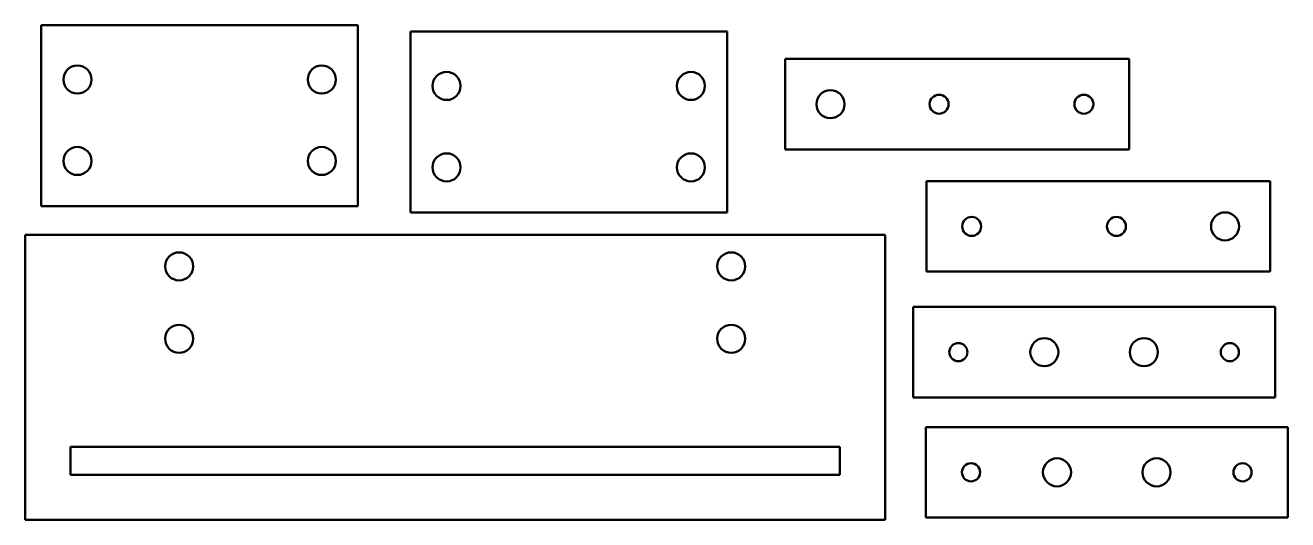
# Model space of a CAD drawing. Header units: millimetres. Extents: x 3 to 142, y 4 to 59.
import ezdxf

# ---------------------------------------------------------------- set-up
doc = ezdxf.new("R2010")
doc.units = ezdxf.units.MM
doc.layers.add('Visible (ISO)', color=7, linetype='Continuous', lineweight=50)

msp = doc.modelspace()

# ---------------------------------------------------------------- linework, layer by layer
at = {"layer": 'Visible (ISO)'}
for p, q in [((4.72, 58.92), (4.72, 38.92)), ((39.72, 58.92), (4.72, 58.92)), ((39.72, 38.92), (39.72, 58.92)), ((45.51, 58.21), (45.51, 38.21)), ((80.51, 58.21), (45.51, 58.21)), ((80.51, 38.21), (80.51, 58.21)), ((124.93, 55.19), (86.93, 55.19)), ((86.93, 55.19), (86.93, 45.19)), ((124.93, 45.19), (124.93, 55.19)), ((86.93, 45.19), (124.93, 45.19)), ((102.53, 41.69), (102.53, 31.69)), ((140.53, 41.69), (102.53, 41.69)), ((140.53, 31.69), (140.53, 41.69)), ((4.72, 38.92), (39.72, 38.92)), ((45.51, 38.21), (80.51, 38.21)), ((2.96, 35.77), (97.96, 35.77)), ((2.96, 4.27), (2.96, 35.77)), ((97.96, 4.27), (97.96, 35.77)), ((102.53, 31.69), (140.53, 31.69)), ((101.06, 27.79), (101.06, 17.79)), ((141.06, 27.79), (101.06, 27.79)), ((141.06, 17.79), (141.06, 27.79)), ((101.06, 17.79), (141.06, 17.79)), ((102.46, 14.51), (102.46, 4.51)), ((142.46, 14.51), (102.46, 14.51)), ((142.46, 4.51), (142.46, 14.51)), ((7.96, 9.22), (7.96, 12.32)), ((7.96, 12.32), (92.96, 12.32)), ((92.96, 12.32), (92.96, 9.22)), ((92.96, 9.22), (7.96, 9.22)), ((2.96, 4.27), (97.96, 4.27)), ((102.46, 4.51), (142.46, 4.51))]:
    msp.add_line(p, q, dxfattribs=at)
for centre, radius in [((8.72, 52.92), 1.55), ((35.72, 52.92), 1.55), ((49.51, 52.21), 1.55), ((76.51, 52.21), 1.55), ((91.93, 50.19), 1.55), ((103.93, 50.19), 1.05), ((119.93, 50.19), 1.05), ((8.72, 43.92), 1.55), ((35.72, 43.92), 1.55), ((49.51, 43.21), 1.55), ((76.51, 43.21), 1.55), ((107.53, 36.69), 1.05), ((123.53, 36.69), 1.05), ((135.53, 36.69), 1.55), ((19.96, 32.27), 1.55), ((80.96, 32.27), 1.55), ((19.96, 24.27), 1.55), ((80.96, 24.27), 1.55), ((106.06, 22.79), 1), ((115.56, 22.79), 1.55), ((126.56, 22.79), 1.55), ((136.06, 22.79), 1), ((107.46, 9.51), 1), ((116.96, 9.51), 1.55), ((127.96, 9.51), 1.55), ((137.46, 9.51), 1)]:
    msp.add_circle(centre, radius, dxfattribs=at)

doc.saveas('drawing.dxf')
